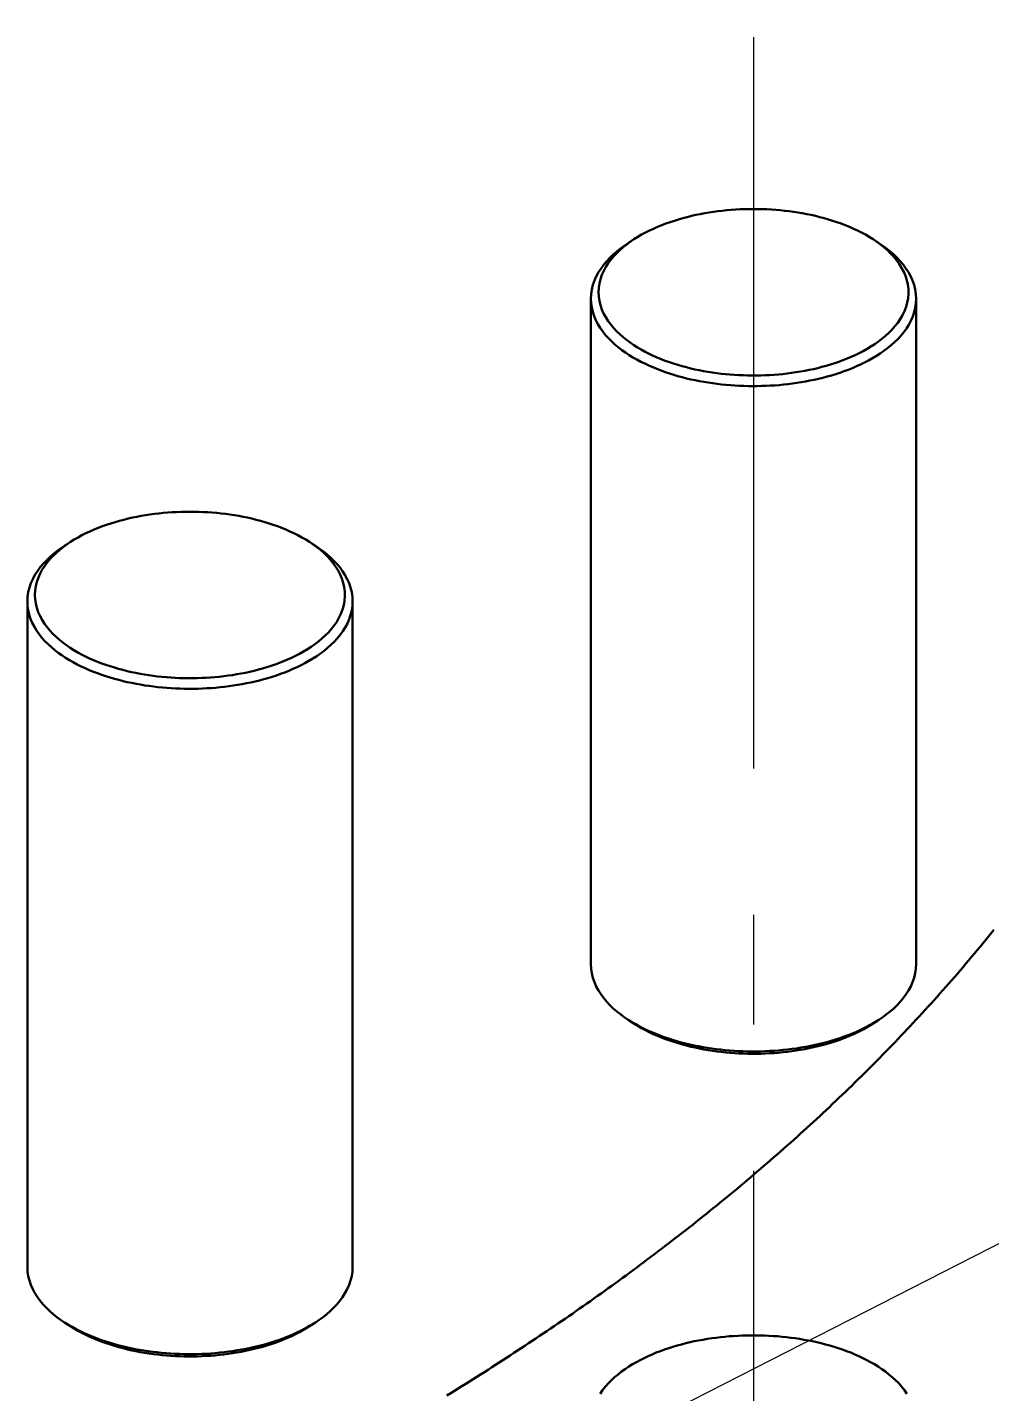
# Model space of a CAD drawing. Header units: millimetres. Extents: x 0 to 841, y 0 to 594.
# Drawn here: x 391.75 to 418.13, y 347.21 to 384.57 of the extents above; entities that cross this region are included whole.
import ezdxf

# ---------------------------------------------------------------- set-up
doc = ezdxf.new("R2010")
doc.units = ezdxf.units.MM
doc.linetypes.add('EJE', pattern=[31, 20, -4, 3, -4])
for name, color, linetype, lineweight in [('COTA', 7, 'CONTINUOUS', 25), ('EJE', 7, 'EJE', 25), ('VIS', 7, 'CONTINUOUS', 50)]:
    doc.layers.add(name, color=color, linetype=linetype, lineweight=lineweight)

msp = doc.modelspace()

# ---------------------------------------------------------------- linework, layer by layer
at = {"layer": 'COTA'}
msp.add_line((396.526, 340.199), (445.563, 365.199), dxfattribs=at)
at = {"layer": 'EJE'}
msp.add_line((411.615, 415.301), (411.615, 293.868), dxfattribs=at)
at = {"layer": 'VIS'}
for points in [[(414.885, 378.774), (414.782, 378.839), (414.676, 378.901), (414.569, 378.959), (414.46, 379.013), (414.349, 379.065), (414.238, 379.114), (414.125, 379.16), (414.01, 379.204), (413.895, 379.245), (413.78, 379.283), (413.663, 379.319), (413.546, 379.352), (413.428, 379.383), (413.309, 379.412), (413.19, 379.439), (413.07, 379.464), (412.95, 379.486), (412.83, 379.507), (412.709, 379.525), (412.589, 379.541), (412.467, 379.556), (412.346, 379.568), (412.224, 379.578), (412.103, 379.587), (411.981, 379.594), (411.859, 379.598), (411.737, 379.601), (411.615, 379.602), (411.493, 379.601), (411.371, 379.598), (411.249, 379.594), (411.127, 379.587), (411.005, 379.578), (410.884, 379.568), (410.762, 379.556), (410.641, 379.541), (410.52, 379.525), (410.399, 379.507), (410.279, 379.486), (410.159, 379.464), (410.04, 379.439), (409.92, 379.412), (409.802, 379.383), (409.684, 379.352), (409.567, 379.319), (409.45, 379.283), (409.334, 379.245), (409.219, 379.204), (409.105, 379.16), (408.992, 379.114), (408.88, 379.065), (408.77, 379.013), (408.661, 378.959), (408.553, 378.901), (408.448, 378.839), (408.344, 378.774)], [(408.183, 378.669), (408.078, 378.598), (407.975, 378.523), (407.876, 378.444), (407.78, 378.36), (407.688, 378.272), (407.601, 378.18), (407.519, 378.082), (407.444, 377.98), (407.375, 377.873), (407.314, 377.761), (407.263, 377.645), (407.221, 377.525), (407.191, 377.402), (407.172, 377.276), (407.166, 377.149)], [(408.344, 378.774), (408.244, 378.707), (408.147, 378.635), (408.052, 378.56), (407.961, 378.481), (407.874, 378.397), (407.791, 378.309), (407.713, 378.217), (407.641, 378.12), (407.576, 378.018), (407.518, 377.912), (407.469, 377.802), (407.429, 377.687), (407.4, 377.57), (407.382, 377.451), (407.375, 377.33), (407.381, 377.209), (407.398, 377.09), (407.427, 376.973), (407.466, 376.858), (407.514, 376.748), (407.571, 376.641), (407.636, 376.539), (407.708, 376.442), (407.785, 376.349), (407.868, 376.261), (407.955, 376.177), (408.046, 376.097), (408.14, 376.022), (408.237, 375.95), (408.337, 375.882), (408.439, 375.818), (408.544, 375.757), (408.65, 375.699), (408.758, 375.644), (408.867, 375.592), (408.978, 375.544), (409.089, 375.498), (409.202, 375.454), (409.316, 375.413), (409.43, 375.375), (409.546, 375.339), (409.662, 375.305), (409.779, 375.274), (409.896, 375.245), (410.014, 375.218), (410.132, 375.193), (410.251, 375.171), (410.37, 375.15), (410.489, 375.131), (410.609, 375.115), (410.729, 375.1), (410.849, 375.087), (410.969, 375.076), (411.09, 375.067), (411.211, 375.06), (411.331, 375.055), (411.452, 375.051), (411.573, 375.05), (411.694, 375.05), (411.815, 375.052), (411.936, 375.056), (412.056, 375.062), (412.177, 375.07), (412.297, 375.079), (412.418, 375.091), (412.538, 375.104), (412.658, 375.12), (412.777, 375.137), (412.897, 375.156), (413.016, 375.177), (413.134, 375.201), (413.252, 375.226), (413.37, 375.254), (413.487, 375.284), (413.604, 375.316), (413.72, 375.35), (413.835, 375.387), (413.949, 375.426), (414.062, 375.467), (414.175, 375.511), (414.286, 375.558), (414.397, 375.608), (414.505, 375.661), (414.613, 375.716)], [(408.344, 378.774), (408.183, 378.669)], [(408.266, 378.722), (408.252, 378.713), (408.238, 378.705), (408.224, 378.696), (408.211, 378.687), (408.197, 378.678), (408.183, 378.669)], [(414.613, 375.716), (414.72, 375.776), (414.826, 375.84), (414.93, 375.907), (415.031, 375.978), (415.129, 376.053), (415.224, 376.132), (415.315, 376.215), (415.402, 376.303), (415.484, 376.395), (415.56, 376.492), (415.63, 376.594), (415.692, 376.701), (415.745, 376.812), (415.789, 376.928), (415.822, 377.047), (415.844, 377.168), (415.854, 377.291), (415.851, 377.414), (415.836, 377.537), (415.809, 377.657), (415.771, 377.775), (415.723, 377.888), (415.666, 377.998), (415.6, 378.102), (415.528, 378.202), (415.449, 378.297), (415.365, 378.388), (415.276, 378.474), (415.183, 378.555), (415.087, 378.632), (414.987, 378.705), (414.885, 378.774)], [(414.885, 378.774), (415.047, 378.669)], [(415.047, 378.669), (415.033, 378.678), (415.019, 378.687), (415.005, 378.696), (414.991, 378.705), (414.977, 378.713), (414.963, 378.722)], [(416.064, 377.149), (416.057, 377.276), (416.039, 377.402), (416.008, 377.525), (415.967, 377.645), (415.915, 377.761), (415.854, 377.873), (415.786, 377.98), (415.71, 378.082), (415.628, 378.18), (415.541, 378.272), (415.45, 378.36), (415.354, 378.444), (415.254, 378.523), (415.152, 378.598), (415.047, 378.669)], [(407.166, 377.149), (407.172, 377.028), (407.189, 376.908), (407.217, 376.789), (407.255, 376.674), (407.302, 376.562), (407.358, 376.455), (407.422, 376.351), (407.492, 376.252), (407.568, 376.157), (407.649, 376.067), (407.735, 375.981), (407.824, 375.899), (407.917, 375.821), (408.014, 375.747), (408.112, 375.676), (408.214, 375.609), (408.317, 375.546), (408.423, 375.485), (408.53, 375.428), (408.639, 375.374), (408.749, 375.322), (408.86, 375.274), (408.972, 375.228), (409.086, 375.184), (409.2, 375.143), (409.315, 375.104), (409.431, 375.068), (409.548, 375.034), (409.665, 375.002), (409.783, 374.972), (409.901, 374.945), (410.02, 374.919), (410.139, 374.896), (410.259, 374.874), (410.379, 374.855), (410.499, 374.837), (410.619, 374.821), (410.74, 374.807), (410.861, 374.795), (410.982, 374.785), (411.103, 374.776), (411.224, 374.77), (411.346, 374.765), (411.467, 374.762), (411.589, 374.761), (411.71, 374.761), (411.831, 374.763), (411.953, 374.767), (412.074, 374.773), (412.195, 374.781), (412.317, 374.79), (412.438, 374.802), (412.558, 374.815), (412.679, 374.83), (412.799, 374.847), (412.919, 374.866), (413.039, 374.886), (413.158, 374.909), (413.277, 374.934), (413.396, 374.96), (413.514, 374.989), (413.631, 375.02), (413.748, 375.053), (413.864, 375.088), (413.98, 375.126), (414.095, 375.166), (414.208, 375.208), (414.321, 375.253), (414.433, 375.301), (414.544, 375.351), (414.653, 375.404), (414.761, 375.46)], [(407.166, 377.149), (407.166, 358.956)], [(414.761, 375.46), (414.869, 375.521), (414.976, 375.584), (415.081, 375.652), (415.183, 375.723), (415.283, 375.797), (415.379, 375.876), (415.472, 375.959), (415.561, 376.046), (415.645, 376.137), (415.724, 376.233), (415.797, 376.334), (415.863, 376.439), (415.921, 376.549), (415.971, 376.663), (416.011, 376.781), (416.04, 376.902), (416.058, 377.025), (416.064, 377.149)], [(416.064, 377.149), (416.064, 358.956)], [(399.47, 370.498), (399.366, 370.563), (399.261, 370.624), (399.154, 370.682), (399.045, 370.737), (398.934, 370.789), (398.822, 370.838), (398.709, 370.884), (398.595, 370.927), (398.48, 370.968), (398.364, 371.007), (398.248, 371.042), (398.13, 371.076), (398.012, 371.107), (397.894, 371.136), (397.775, 371.163), (397.655, 371.187), (397.535, 371.21), (397.415, 371.23), (397.294, 371.248), (397.173, 371.265), (397.052, 371.279), (396.931, 371.292), (396.809, 371.302), (396.687, 371.311), (396.565, 371.317), (396.444, 371.322), (396.322, 371.325), (396.2, 371.326), (396.077, 371.325), (395.955, 371.322), (395.834, 371.317), (395.712, 371.311), (395.59, 371.302), (395.468, 371.292), (395.347, 371.279), (395.226, 371.265), (395.105, 371.248), (394.984, 371.23), (394.864, 371.21), (394.744, 371.187), (394.624, 371.163), (394.505, 371.136), (394.387, 371.107), (394.269, 371.076), (394.151, 371.042), (394.035, 371.007), (393.919, 370.968), (393.804, 370.927), (393.69, 370.884), (393.577, 370.838), (393.465, 370.789), (393.354, 370.737), (393.245, 370.682), (393.138, 370.624), (393.033, 370.563), (392.929, 370.498)], [(392.768, 370.393), (392.662, 370.322), (392.56, 370.247), (392.46, 370.167), (392.365, 370.084), (392.273, 369.996), (392.186, 369.903), (392.104, 369.806), (392.028, 369.704), (391.96, 369.597), (391.899, 369.485), (391.848, 369.369), (391.806, 369.249), (391.775, 369.125), (391.757, 369), (391.751, 368.873)], [(392.929, 370.498), (392.829, 370.43), (392.732, 370.359), (392.637, 370.284), (392.546, 370.204), (392.459, 370.121), (392.376, 370.033), (392.298, 369.94), (392.226, 369.843), (392.161, 369.742), (392.103, 369.635), (392.053, 369.525), (392.014, 369.411), (391.984, 369.294), (391.966, 369.174), (391.96, 369.054), (391.965, 368.933), (391.983, 368.814), (392.011, 368.696), (392.05, 368.582), (392.099, 368.471), (392.156, 368.365), (392.221, 368.263), (392.293, 368.165), (392.37, 368.073), (392.453, 367.984), (392.54, 367.901), (392.63, 367.821), (392.725, 367.745), (392.822, 367.674), (392.922, 367.606), (393.024, 367.541), (393.129, 367.48), (393.235, 367.422), (393.342, 367.368), (393.452, 367.316), (393.562, 367.267), (393.674, 367.221), (393.787, 367.178), (393.901, 367.137), (394.015, 367.099), (394.131, 367.063), (394.247, 367.029), (394.363, 366.998), (394.481, 366.969), (394.599, 366.942), (394.717, 366.917), (394.836, 366.894), (394.955, 366.874), (395.074, 366.855), (395.194, 366.838), (395.314, 366.823), (395.434, 366.811), (395.554, 366.8), (395.675, 366.791), (395.795, 366.784), (395.916, 366.778), (396.037, 366.775), (396.158, 366.773), (396.279, 366.774), (396.399, 366.776), (396.52, 366.78), (396.641, 366.786), (396.762, 366.793), (396.882, 366.803), (397.002, 366.814), (397.122, 366.828), (397.242, 366.843), (397.362, 366.86), (397.481, 366.88), (397.6, 366.901), (397.719, 366.924), (397.837, 366.95), (397.955, 366.977), (398.072, 367.007), (398.188, 367.039), (398.304, 367.074), (398.419, 367.11), (398.534, 367.149), (398.647, 367.191), (398.76, 367.235), (398.871, 367.282), (398.981, 367.332), (399.09, 367.384), (399.197, 367.44)], [(392.929, 370.498), (392.768, 370.393)], [(392.851, 370.445), (392.837, 370.437), (392.823, 370.428), (392.809, 370.419), (392.795, 370.411), (392.781, 370.402), (392.768, 370.393)], [(399.197, 367.44), (399.305, 367.5), (399.411, 367.563), (399.515, 367.631), (399.616, 367.702), (399.714, 367.776), (399.809, 367.855), (399.9, 367.939), (399.987, 368.026), (400.069, 368.119), (400.145, 368.216), (400.214, 368.318), (400.276, 368.425), (400.33, 368.536), (400.374, 368.651), (400.407, 368.77), (400.429, 368.892), (400.439, 369.015), (400.436, 369.138), (400.421, 369.261), (400.394, 369.381), (400.356, 369.498), (400.308, 369.612), (400.25, 369.721), (400.185, 369.826), (400.112, 369.926), (400.034, 370.021), (399.949, 370.111), (399.861, 370.197), (399.768, 370.279), (399.672, 370.356), (399.572, 370.429), (399.47, 370.498)], [(399.47, 370.498), (399.631, 370.393)], [(399.631, 370.393), (399.618, 370.402), (399.604, 370.411), (399.59, 370.419), (399.576, 370.428), (399.562, 370.437), (399.548, 370.445)], [(400.648, 368.873), (400.642, 369), (400.624, 369.125), (400.593, 369.249), (400.551, 369.369), (400.5, 369.485), (400.439, 369.597), (400.371, 369.704), (400.295, 369.806), (400.213, 369.903), (400.126, 369.996), (400.034, 370.084), (399.939, 370.167), (399.839, 370.247), (399.737, 370.322), (399.631, 370.393)], [(391.751, 368.873), (391.756, 368.752), (391.773, 368.631), (391.801, 368.513), (391.839, 368.398), (391.887, 368.286), (391.943, 368.178), (392.006, 368.075), (392.076, 367.975), (392.152, 367.881), (392.234, 367.79), (392.319, 367.704), (392.409, 367.622), (392.502, 367.544), (392.598, 367.47), (392.697, 367.4), (392.799, 367.333), (392.902, 367.269), (393.008, 367.209), (393.115, 367.152), (393.223, 367.097), (393.333, 367.046), (393.445, 366.997), (393.557, 366.951), (393.67, 366.908), (393.785, 366.867), (393.9, 366.828), (394.016, 366.792), (394.133, 366.758), (394.25, 366.726), (394.368, 366.696), (394.486, 366.668), (394.605, 366.643), (394.724, 366.619), (394.843, 366.598), (394.963, 366.578), (395.083, 366.561), (395.204, 366.545), (395.325, 366.531), (395.445, 366.519), (395.566, 366.508), (395.688, 366.5), (395.809, 366.493), (395.93, 366.489), (396.052, 366.485), (396.173, 366.484), (396.295, 366.485), (396.416, 366.487), (396.538, 366.491), (396.659, 366.497), (396.78, 366.505), (396.901, 366.514), (397.022, 366.525), (397.143, 366.539), (397.264, 366.554), (397.384, 366.57), (397.504, 366.589), (397.624, 366.61), (397.743, 366.633), (397.862, 366.657), (397.98, 366.684), (398.098, 366.713), (398.216, 366.744), (398.333, 366.777), (398.449, 366.812), (398.565, 366.85), (398.679, 366.89), (398.793, 366.932), (398.906, 366.977), (399.018, 367.025), (399.128, 367.075), (399.238, 367.128), (399.345, 367.184)], [(391.751, 368.873), (391.751, 350.68)], [(399.345, 367.184), (399.454, 367.244), (399.561, 367.308), (399.666, 367.375), (399.768, 367.446), (399.867, 367.521), (399.964, 367.599), (400.056, 367.682), (400.145, 367.769), (400.23, 367.861), (400.308, 367.957), (400.381, 368.058), (400.448, 368.163), (400.506, 368.273), (400.555, 368.387), (400.595, 368.505), (400.625, 368.626), (400.642, 368.749), (400.648, 368.873)], [(400.648, 368.873), (400.648, 350.68)], [(403.23, 347.163), (403.333, 347.226), (403.436, 347.289), (403.538, 347.352), (403.64, 347.416), (403.742, 347.48), (403.844, 347.543), (403.946, 347.607), (404.048, 347.671), (404.15, 347.736), (404.252, 347.8), (404.353, 347.865), (404.455, 347.93), (404.556, 347.995), (404.657, 348.06), (404.759, 348.125), (404.86, 348.19), (404.961, 348.256), (405.061, 348.322), (405.162, 348.388), (405.263, 348.454), (405.363, 348.52), (405.464, 348.587), (405.564, 348.653), (405.664, 348.72), (405.764, 348.787), (405.864, 348.854), (405.964, 348.921), (406.064, 348.989), (406.163, 349.056), (406.263, 349.124), (406.362, 349.192), (406.461, 349.26), (406.561, 349.329), (406.66, 349.397), (406.758, 349.466), (406.857, 349.534), (406.956, 349.603), (407.054, 349.673), (407.153, 349.742), (407.251, 349.811), (407.349, 349.881), (407.447, 349.951), (407.545, 350.021), (407.643, 350.091), (407.741, 350.162), (407.838, 350.232), (407.936, 350.303), (408.033, 350.374), (408.13, 350.445), (408.227, 350.516), (408.324, 350.588), (408.421, 350.659), (408.517, 350.731), (408.614, 350.803), (408.71, 350.875), (408.807, 350.947), (408.903, 351.02), (408.999, 351.093), (409.094, 351.166), (409.19, 351.239), (409.286, 351.312), (409.381, 351.385), (409.476, 351.459), (409.571, 351.533), (409.666, 351.607), (409.761, 351.681), (409.856, 351.755), (409.951, 351.83), (410.045, 351.904), (410.139, 351.979), (410.233, 352.054), (410.327, 352.13), (410.421, 352.205), (410.515, 352.281), (410.608, 352.356), (410.702, 352.433), (410.795, 352.509), (410.888, 352.585), (410.981, 352.662), (411.074, 352.738), (411.166, 352.815), (411.259, 352.892), (411.351, 352.97), (411.443, 353.047), (411.535, 353.125), (411.627, 353.203), (411.718, 353.281), (411.81, 353.359), (411.901, 353.438), (411.992, 353.516), (412.083, 353.595), (412.174, 353.674), (412.265, 353.754), (412.355, 353.833), (412.445, 353.913), (412.535, 353.993), (412.625, 354.073), (412.715, 354.153), (412.805, 354.233), (412.894, 354.314), (412.983, 354.395), (413.072, 354.476), (413.161, 354.557), (413.25, 354.638), (413.339, 354.72), (413.427, 354.802), (413.515, 354.884), (413.603, 354.966), (413.691, 355.048), (413.778, 355.131), (413.866, 355.214), (413.953, 355.297), (414.04, 355.38), (414.127, 355.463), (414.213, 355.547), (414.3, 355.631), (414.386, 355.715), (414.472, 355.799), (414.558, 355.883), (414.644, 355.968), (414.729, 356.053), (414.814, 356.138), (414.899, 356.223), (414.984, 356.308), (415.069, 356.394), (415.153, 356.48), (415.237, 356.566), (415.321, 356.652), (415.405, 356.738), (415.489, 356.825), (415.572, 356.912), (415.655, 356.999), (415.738, 357.086), (415.821, 357.174), (415.903, 357.261), (415.986, 357.349), (416.068, 357.438), (416.149, 357.526), (416.231, 357.614), (416.312, 357.703), (416.393, 357.792), (416.474, 357.881), (416.555, 357.971), (416.635, 358.06), (416.716, 358.15), (416.796, 358.24), (416.875, 358.33), (416.955, 358.421), (417.034, 358.511), (417.113, 358.602), (417.192, 358.693), (417.27, 358.784), (417.349, 358.876), (417.427, 358.968), (417.504, 359.059), (417.582, 359.152), (417.659, 359.244), (417.736, 359.336), (417.813, 359.429), (417.889, 359.522), (417.966, 359.615), (418.042, 359.709), (418.117, 359.802), (418.193, 359.896)], [(403.23, 347.163), (403.333, 347.226), (403.436, 347.289), (403.538, 347.352), (403.64, 347.416), (403.742, 347.48), (403.844, 347.543), (403.946, 347.607), (404.048, 347.671), (404.15, 347.736), (404.252, 347.8), (404.353, 347.865), (404.455, 347.93), (404.556, 347.995), (404.657, 348.06), (404.759, 348.125), (404.86, 348.19), (404.961, 348.256), (405.061, 348.322), (405.162, 348.388), (405.263, 348.454), (405.363, 348.52), (405.464, 348.587), (405.564, 348.653), (405.664, 348.72), (405.764, 348.787), (405.864, 348.854), (405.964, 348.921), (406.064, 348.989), (406.163, 349.056), (406.263, 349.124), (406.362, 349.192), (406.461, 349.26), (406.561, 349.329), (406.66, 349.397), (406.758, 349.466), (406.857, 349.534), (406.956, 349.603), (407.054, 349.673), (407.153, 349.742), (407.251, 349.811), (407.349, 349.881), (407.447, 349.951), (407.545, 350.021), (407.643, 350.091), (407.741, 350.162), (407.838, 350.232), (407.936, 350.303), (408.033, 350.374), (408.13, 350.445), (408.227, 350.516), (408.324, 350.588), (408.421, 350.659), (408.517, 350.731), (408.614, 350.803), (408.71, 350.875), (408.807, 350.947), (408.903, 351.02), (408.999, 351.093), (409.094, 351.166), (409.19, 351.239), (409.286, 351.312), (409.381, 351.385), (409.476, 351.459), (409.571, 351.533), (409.666, 351.607), (409.761, 351.681), (409.856, 351.755), (409.951, 351.83), (410.045, 351.904), (410.139, 351.979), (410.233, 352.054), (410.327, 352.13), (410.421, 352.205), (410.515, 352.281), (410.608, 352.356), (410.702, 352.433), (410.795, 352.509), (410.888, 352.585), (410.981, 352.662), (411.074, 352.738), (411.166, 352.815), (411.259, 352.892), (411.351, 352.97), (411.443, 353.047), (411.535, 353.125), (411.627, 353.203), (411.718, 353.281), (411.81, 353.359), (411.901, 353.438), (411.992, 353.516), (412.083, 353.595), (412.174, 353.674), (412.265, 353.754), (412.355, 353.833), (412.445, 353.913), (412.535, 353.993), (412.625, 354.073), (412.715, 354.153), (412.805, 354.233), (412.894, 354.314), (412.983, 354.395), (413.072, 354.476), (413.161, 354.557), (413.25, 354.638), (413.339, 354.72), (413.427, 354.802), (413.515, 354.884), (413.603, 354.966), (413.691, 355.048), (413.778, 355.131), (413.866, 355.214), (413.953, 355.297), (414.04, 355.38), (414.127, 355.463), (414.213, 355.547), (414.3, 355.631), (414.386, 355.715), (414.472, 355.799), (414.558, 355.883), (414.644, 355.968), (414.729, 356.053), (414.814, 356.138), (414.899, 356.223), (414.984, 356.308), (415.069, 356.394), (415.153, 356.48), (415.237, 356.566), (415.321, 356.652), (415.405, 356.738), (415.489, 356.825), (415.572, 356.912), (415.655, 356.999), (415.738, 357.086), (415.821, 357.174), (415.903, 357.261), (415.986, 357.349), (416.068, 357.438), (416.149, 357.526), (416.231, 357.614), (416.312, 357.703), (416.393, 357.792), (416.474, 357.881), (416.555, 357.971), (416.635, 358.06), (416.716, 358.15), (416.796, 358.24), (416.875, 358.33), (416.955, 358.421), (417.034, 358.511), (417.113, 358.602), (417.192, 358.693), (417.27, 358.784), (417.349, 358.876), (417.427, 358.968), (417.504, 359.059), (417.582, 359.152), (417.659, 359.244), (417.736, 359.336), (417.813, 359.429), (417.889, 359.522), (417.966, 359.615), (418.042, 359.709), (418.117, 359.802), (418.193, 359.896)], [(407.166, 358.956), (407.172, 358.829), (407.191, 358.704), (407.221, 358.58), (407.263, 358.46), (407.314, 358.344), (407.375, 358.232), (407.444, 358.125), (407.519, 358.023), (407.601, 357.926), (407.688, 357.833), (407.78, 357.745), (407.876, 357.662), (407.975, 357.583), (408.078, 357.507), (408.183, 357.436)], [(415.047, 357.436), (415.152, 357.507), (415.254, 357.583), (415.354, 357.662), (415.45, 357.745), (415.541, 357.833), (415.628, 357.926), (415.71, 358.023), (415.786, 358.125), (415.854, 358.232), (415.915, 358.344), (415.967, 358.46), (416.008, 358.58), (416.039, 358.704), (416.057, 358.829), (416.064, 358.956)], [(408.183, 357.436), (408.286, 357.371), (408.392, 357.31), (408.499, 357.251), (408.608, 357.196), (408.718, 357.143), (408.83, 357.094), (408.943, 357.047), (409.056, 357.002), (409.171, 356.96), (409.287, 356.921), (409.403, 356.884), (409.52, 356.849), (409.638, 356.816), (409.756, 356.786), (409.875, 356.758), (409.994, 356.732), (410.114, 356.708), (410.234, 356.686), (410.355, 356.665), (410.475, 356.647), (410.596, 356.631), (410.718, 356.617), (410.839, 356.604), (410.961, 356.594), (411.083, 356.585), (411.205, 356.578), (411.327, 356.573), (411.449, 356.569), (411.571, 356.568), (411.693, 356.568), (411.815, 356.57), (411.937, 356.574), (412.059, 356.58), (412.181, 356.587), (412.303, 356.596), (412.424, 356.608), (412.546, 356.621), (412.667, 356.635), (412.788, 356.652), (412.909, 356.671), (413.029, 356.692), (413.149, 356.714), (413.269, 356.739), (413.388, 356.766), (413.507, 356.794), (413.625, 356.825), (413.742, 356.859), (413.859, 356.894), (413.975, 356.932), (414.091, 356.972), (414.205, 357.014), (414.319, 357.059), (414.431, 357.107), (414.542, 357.158), (414.652, 357.211), (414.761, 357.267)], [(408.344, 357.331), (408.183, 357.436)], [(408.266, 357.384), (408.279, 357.375), (408.292, 357.366), (408.305, 357.357), (408.318, 357.348), (408.331, 357.34), (408.344, 357.331)], [(408.344, 357.331), (408.447, 357.267), (408.551, 357.206), (408.657, 357.149), (408.765, 357.094), (408.874, 357.043), (408.985, 356.994), (409.096, 356.949), (409.209, 356.905), (409.323, 356.865), (409.437, 356.827), (409.552, 356.791), (409.668, 356.757), (409.785, 356.726), (409.902, 356.697), (410.02, 356.671), (410.138, 356.646), (410.257, 356.623), (410.376, 356.603), (410.495, 356.584), (410.614, 356.568), (410.734, 356.553), (410.854, 356.54), (410.974, 356.53), (411.095, 356.521), (411.215, 356.514), (411.336, 356.508), (411.457, 356.505), (411.577, 356.504), (411.698, 356.504), (411.819, 356.506), (411.939, 356.51), (412.06, 356.516), (412.18, 356.524), (412.301, 356.533), (412.421, 356.545), (412.541, 356.558), (412.66, 356.574), (412.78, 356.591), (412.899, 356.61), (413.018, 356.632), (413.136, 356.655), (413.254, 356.68), (413.372, 356.708), (413.489, 356.738), (413.605, 356.77), (413.721, 356.804), (413.836, 356.841), (413.95, 356.88), (414.063, 356.921), (414.176, 356.966), (414.287, 357.012), (414.397, 357.062), (414.505, 357.115), (414.613, 357.17)], [(414.613, 357.17), (414.659, 357.195), (414.705, 357.221), (414.751, 357.248), (414.796, 357.275), (414.841, 357.303), (414.885, 357.331)], [(414.761, 357.267), (414.809, 357.294), (414.858, 357.321), (414.905, 357.349), (414.953, 357.377), (415, 357.406), (415.047, 357.436)], [(414.885, 357.331), (415.047, 357.436)], [(414.885, 357.331), (414.898, 357.34), (414.911, 357.348), (414.924, 357.357), (414.937, 357.366), (414.95, 357.375), (414.963, 357.384)], [(391.751, 350.68), (391.757, 350.553), (391.775, 350.427), (391.806, 350.304), (391.848, 350.184), (391.899, 350.068), (391.96, 349.956), (392.028, 349.849), (392.104, 349.747), (392.186, 349.649), (392.273, 349.557), (392.365, 349.469), (392.46, 349.385), (392.56, 349.306), (392.662, 349.231), (392.768, 349.16)], [(399.631, 349.16), (399.737, 349.231), (399.839, 349.306), (399.939, 349.385), (400.034, 349.469), (400.126, 349.557), (400.213, 349.649), (400.295, 349.747), (400.371, 349.849), (400.439, 349.956), (400.5, 350.068), (400.551, 350.184), (400.593, 350.304), (400.624, 350.427), (400.642, 350.553), (400.648, 350.68)], [(392.768, 349.16), (392.871, 349.095), (392.977, 349.033), (393.084, 348.975), (393.193, 348.919), (393.303, 348.867), (393.415, 348.817), (393.527, 348.77), (393.641, 348.726), (393.756, 348.684), (393.871, 348.644), (393.988, 348.607), (394.105, 348.573), (394.223, 348.54), (394.341, 348.51), (394.46, 348.482), (394.579, 348.455), (394.699, 348.431), (394.819, 348.409), (394.939, 348.389), (395.06, 348.371), (395.181, 348.355), (395.302, 348.34), (395.424, 348.328), (395.546, 348.317), (395.667, 348.308), (395.789, 348.301), (395.911, 348.296), (396.033, 348.293), (396.156, 348.291), (396.278, 348.292), (396.4, 348.294), (396.522, 348.298), (396.644, 348.303), (396.766, 348.311), (396.888, 348.32), (397.009, 348.331), (397.131, 348.344), (397.252, 348.359), (397.373, 348.376), (397.494, 348.395), (397.614, 348.415), (397.734, 348.438), (397.854, 348.463), (397.973, 348.489), (398.091, 348.518), (398.21, 348.549), (398.327, 348.582), (398.444, 348.618), (398.56, 348.655), (398.676, 348.695), (398.79, 348.738), (398.904, 348.783), (399.016, 348.831), (399.127, 348.881), (399.237, 348.935), (399.345, 348.991)], [(392.929, 349.055), (392.768, 349.16)], [(392.851, 349.107), (392.864, 349.098), (392.877, 349.089), (392.89, 349.081), (392.903, 349.072), (392.916, 349.063), (392.929, 349.055)], [(392.929, 349.055), (393.031, 348.991), (393.136, 348.93), (393.242, 348.872), (393.35, 348.818), (393.459, 348.767), (393.569, 348.718), (393.681, 348.672), (393.794, 348.629), (393.907, 348.588), (394.022, 348.55), (394.137, 348.515), (394.253, 348.481), (394.37, 348.45), (394.487, 348.421), (394.605, 348.394), (394.723, 348.37), (394.841, 348.347), (394.96, 348.326), (395.08, 348.308), (395.199, 348.291), (395.319, 348.277), (395.439, 348.264), (395.559, 348.253), (395.68, 348.244), (395.8, 348.237), (395.921, 348.232), (396.041, 348.229), (396.162, 348.227), (396.283, 348.227), (396.403, 348.23), (396.524, 348.234), (396.645, 348.24), (396.765, 348.247), (396.885, 348.257), (397.005, 348.269), (397.125, 348.282), (397.245, 348.297), (397.365, 348.315), (397.484, 348.334), (397.602, 348.355), (397.721, 348.379), (397.839, 348.404), (397.956, 348.432), (398.073, 348.461), (398.19, 348.493), (398.305, 348.528), (398.42, 348.564), (398.535, 348.603), (398.648, 348.645), (398.76, 348.689), (398.872, 348.736), (398.982, 348.786), (399.09, 348.838), (399.197, 348.894)], [(399.197, 348.894), (399.244, 348.919), (399.29, 348.945), (399.335, 348.971), (399.381, 348.998), (399.425, 349.026), (399.47, 349.055)], [(399.345, 348.991), (399.394, 349.017), (399.442, 349.045), (399.49, 349.072), (399.538, 349.101), (399.585, 349.13), (399.631, 349.16)], [(399.47, 349.055), (399.631, 349.16)], [(399.47, 349.055), (399.483, 349.063), (399.496, 349.072), (399.509, 349.081), (399.522, 349.089), (399.535, 349.098), (399.548, 349.107)], [(407.419, 347.209), (407.488, 347.308), (407.563, 347.402), (407.644, 347.493), (407.728, 347.578), (407.817, 347.66), (407.91, 347.738), (408.005, 347.812), (408.103, 347.882), (408.204, 347.949), (408.306, 348.013), (408.411, 348.073), (408.517, 348.13), (408.625, 348.184), (408.734, 348.236), (408.845, 348.285), (408.956, 348.331), (409.069, 348.374), (409.182, 348.416), (409.297, 348.454), (409.412, 348.491), (409.527, 348.525), (409.644, 348.557), (409.761, 348.587), (409.878, 348.615), (409.996, 348.641), (410.114, 348.664), (410.233, 348.686), (410.352, 348.706), (410.472, 348.724), (410.591, 348.74), (410.711, 348.754), (410.831, 348.767), (410.952, 348.778), (411.072, 348.786), (411.192, 348.793), (411.313, 348.799), (411.434, 348.802), (411.554, 348.804), (411.675, 348.804), (411.796, 348.802), (411.917, 348.799), (412.037, 348.793), (412.158, 348.786), (412.278, 348.778), (412.398, 348.767), (412.518, 348.754), (412.638, 348.74), (412.758, 348.724), (412.877, 348.706), (412.996, 348.686), (413.115, 348.664), (413.233, 348.641), (413.351, 348.615), (413.469, 348.587), (413.586, 348.557), (413.702, 348.525), (413.818, 348.491), (413.933, 348.454), (414.047, 348.416), (414.161, 348.374), (414.273, 348.331), (414.385, 348.285), (414.495, 348.236), (414.605, 348.184), (414.712, 348.13), (414.819, 348.073), (414.923, 348.013), (415.026, 347.949), (415.126, 347.882), (415.225, 347.812), (415.32, 347.738), (415.412, 347.66), (415.501, 347.578), (415.586, 347.493), (415.666, 347.402), (415.742, 347.308), (415.811, 347.209)]]:
    msp.add_lwpolyline(points, dxfattribs=at)

doc.saveas('drawing.dxf')
